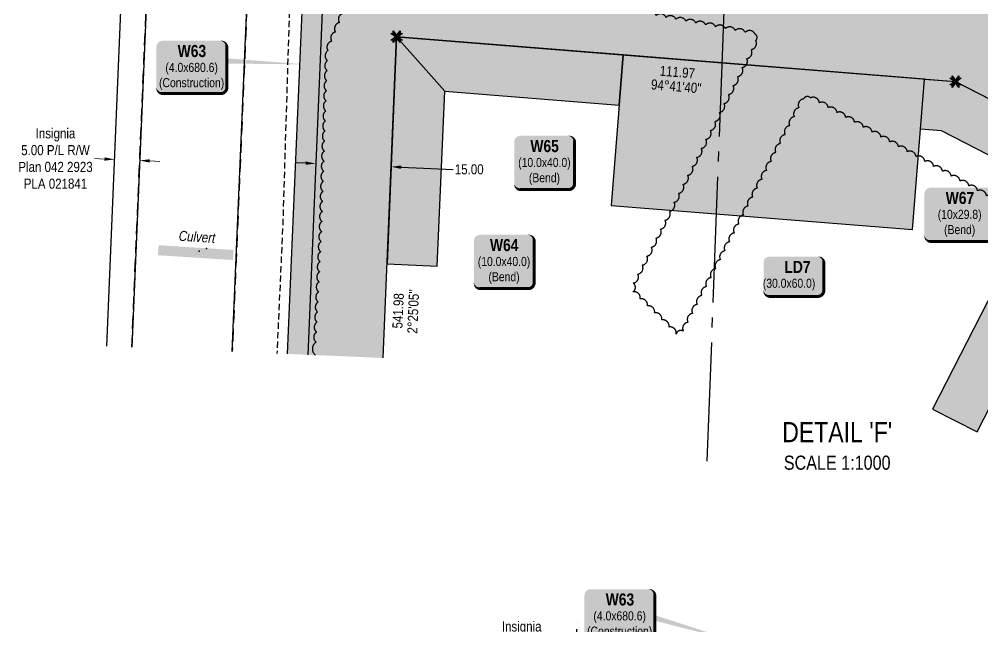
# Model space of a CAD drawing. Extents: x 333858 to 342713, y 6154085 to 6163590.
# Drawn here: x 335707 to 336665, y 6159554 to 6160158 of the extents above; entities that cross this region are included whole.
import ezdxf
from ezdxf.enums import TextEntityAlignment as Align

# ---------------------------------------------------------------- set-up
doc = ezdxf.new("R2010")
doc.units = 0
doc.header["$LTSCALE"] = 5
doc.header["$PDSIZE"] = 0.5
for name, pattern in [('0', [1, 1, 0]), ('foc-ACCESSROAD', [3.75, 2.5, -1.25]), ('foc-QUARTERLINE', [33, 25, -3, 2, -3]), ('UG_PIPE', [1.875, 1.25, -0.625])]:
    doc.linetypes.add(name, pattern=pattern)
doc.layers.get('Defpoints').update_dxf_attribs({"color": 9})
for name, color, linetype, lineweight in [('AS-GENERAL', 48, 'Continuous', 18), ('F-AR-T', 190, 'Continuous', 9), ('F-RW-T', 190, 'Continuous', 9), ('T-TEXT', 48, 'Continuous', 18)]:
    doc.layers.add(name, color=color, linetype=linetype, lineweight=lineweight)
for name, color, linetype in [('AS-PIPE-UG', 44, 'UG_PIPE'), ('DETAIL-T', 7, 'Continuous'), ('F-AR', 190, 'foc-ACCESSROAD'), ('F-RW', 190, 'Continuous'), ('Field_Culvert', 7, 'Continuous'), ('L-BD1', 253, 'Continuous'), ('L-MON', 1, 'Continuous'), ('L-QSEC', 8, 'foc-QUARTERLINE'), ('P-PROPOSED', 10, 'Continuous'), ('P-PROPOSED-H', 21, 'Continuous'), ('P-TEMP-BLOCKS', 250, 'Continuous'), ('P-TEMP-BLUE', 146, 'Continuous'), ('P-TXT', 4, 'Continuous'), ('P-WORKAREA', 113, 'Continuous'), ('P-WORKAREA-H', 111, 'Continuous'), ('T-BUSH', 110, '0')]:
    doc.layers.add(name, color=color, linetype=linetype)
doc.layers.add('P-TEMP-BLUE-H', color=7, linetype='Continuous', true_color=0x99e6ff)
doc.styles.add('80', font='ARIALN.TTF', dxfattribs={"height": 10})
doc.styles.add('80CG', font='ARIALN.TTF', dxfattribs={"height": 10})
doc.styles.add('80L', font='ARIALN.TTF', dxfattribs={"height": 10})
doc.styles.add('BOLD', font='ARIALNB.TTF')
doc.styles.get("Standard").update_dxf_attribs({"font": 'ARIALN.TTF'})
doc.dimstyles.new('Compass 5 000', dxfattribs={"dimscale": 5, "dimtxt": 9, "dimasz": 2, "dimexe": 0.2, "dimexo": 0.0625, "dimgap": 0.5, "dimtad": 0, "dimtih": 1, "dimtoh": 1, "dimzin": 0, "dimdsep": 46, "dimtxsty": '80CG', "dimcen": 0.1, "dimse1": 1, "dimse2": 1, "dimclrd": 256, "dimclrt": 256, "dimaunit": 1, "dimadec": 4, "dimazin": 0, "dimtfac": 0.06, "dimtofl": 0, "dimtmove": 0, "dimatfit": 1, "dimfxl": 0.2, "dimtolj": 1, "dimtzin": 0, "dimlwd": -1, "dimarcsym": 0})

# ---------------------------------------------------------------- blocks, each defined once
blk = doc.blocks.new('*U492')
at = {"true_color": 0x99e6ff}
h = blk.add_hatch(color=141, dxfattribs=at)
edge = h.paths.add_edge_path()
edge.add_line((-29, -34.95), (29, -34.95))
edge.add_arc((29, -28.95), 6, 270, 360)
edge.add_line((35, -28.95), (35, 12.5))
edge.add_arc((29, 12.5), 6, 0, 90)
edge.add_line((29, 18.5), (-29, 18.5))
edge.add_arc((-29, 12.5), 6, 90, 180)
edge.add_line((-35, 12.5), (-35, -28.95))
edge.add_arc((-29, -28.95), 6, 180, 270)
at = {"color": 250, "flags": 128}
blk.add_lwpolyline([(-29, -34.95, 3, 3, 0), (29, -34.95, 3, 3, 0.414214), (35, -28.95, 3, 3, 0), (35, 12.5, 3, 0, 0.414214), (29, 18.5, 0, 0, 0), (-29, 18.5, 0, 0, 0.414214), (-35, 12.5, 0, 0, 0), (-35, -28.95, 0, 3, 0.414214)], format="xyseb", close=True, dxfattribs=at)
at = {"flags": 128}
blk.add_lwpolyline([(-24.24, -18.7, 0, 7.5, 0), (0, 0, 0, 0, 0)], format="xyseb", dxfattribs=at)
at = {"color": 250}
for tag, p, height, style in [('TEMP_AREA_W1_001', (-9.21, 2.24), 12, 'BOLD'), ('ENTER_TEXT_001', (-30.66, -12.47), 9, '80')]:
    blk.add_attdef(tag, p, '', height=height, dxfattribs=dict(at, style=style))
blk = doc.blocks.new('*D540')
at = {"layer": 'Defpoints', "color": 0, "transparency": 16777216}
for p in [(336360.66, 6159532.67), (336251.17, 6159309.77), (336351.07, 6159305.55)]:
    blk.add_point(p, dxfattribs=at)
at = {"layer": 'F-AR-T', "transparency": 16777216}
for p, q in [((336250.78, 6159537.31), (336240.79, 6159537.74)), ((336370.65, 6159532.25), (336380.64, 6159531.83))]:
    blk.add_line(p, q, dxfattribs=at)
for points in [[(336250.85, 6159538.98), (336250.71, 6159535.65), (336260.77, 6159536.89)], [(336370.72, 6159533.92), (336370.58, 6159530.59), (336360.66, 6159532.67)]]:
    blk.add_solid(points, dxfattribs=at)
at = {"layer": 'F-AR-T', "transparency": 16777216, "insert": (336206.52, 6159537.74), "char_height": 10, "attachment_point": 5, "style": '80CG'}
blk.add_mtext('\\A1;Insignia\\P20.00 A/R\\PLOC 021092', dxfattribs=at)
blk = doc.blocks.new('*U545')
h = blk.add_hatch(color=111)
edge = h.paths.add_edge_path()
edge.add_line((-29, -33.96), (29, -33.96))
edge.add_arc((29, -27.96), 6, 270, 360)
edge.add_line((35, -27.96), (35, 12.5))
edge.add_arc((29, 12.5), 6, 0, 90)
edge.add_line((29, 18.5), (-29, 18.5))
edge.add_arc((-29, 12.5), 6, 90, 180)
edge.add_line((-35, 12.5), (-35, -27.96))
edge.add_arc((-29, -27.96), 6, 180, 270)
at = {"color": 250, "flags": 128}
blk.add_lwpolyline([(-29, -33.96, 3, 3, 0), (29, -33.96, 3, 3, 0.414214), (35, -27.96, 3, 3, 0), (35, 12.5, 3, 0, 0.414214), (29, 18.5, 0, 0, 0), (-29, 18.5, 0, 0, 0.414214), (-35, 12.5, 0, 0, 0), (-35, -27.96, 0, 3, 0.414214)], format="xyseb", close=True, dxfattribs=at)
at = {"flags": 128}
blk.add_lwpolyline([(118.13, -34.08, 0, 7.5, 0), (0, 0, 0, 0, 0)], format="xyseb", dxfattribs=at)
at = {"color": 250}
for tag, p, height, style in [('TEMP_AREA_W1_001', (-9.21, 2.24), 12, 'BOLD'), ('ENTER_TEXT_001', (-30.66, -12.47), 9, '80')]:
    blk.add_attdef(tag, p, '', height=height, dxfattribs=dict(at, style=style))
blk = doc.blocks.new('*D548')
at = {"layer": 'Defpoints', "color": 0, "transparency": 16777216}
for p in [(335937.22, 6160261.11), (335821.62, 6159893.63), (335921.52, 6159889.42)]:
    blk.add_point(p, dxfattribs=at)
at = {"layer": 'F-AR-T', "transparency": 16777216}
for p, q in [((335827.33, 6160265.75), (335790.29, 6160267.31)), ((335947.21, 6160260.68), (335957.2, 6160260.26))]:
    blk.add_line(p, q, dxfattribs=at)
for points in [[(335827.4, 6160267.41), (335827.26, 6160264.08), (335837.32, 6160265.32)], [(335947.28, 6160262.35), (335947.14, 6160259.02), (335937.22, 6160261.11)]]:
    blk.add_solid(points, dxfattribs=at)
at = {"layer": 'F-AR-T', "transparency": 16777216, "insert": (335756.02, 6160267.31), "char_height": 10, "attachment_point": 5, "style": '80CG'}
blk.add_mtext('\\A1;Insignia\\P20.00 A/R\\PLOC 021092', dxfattribs=at)
blk = doc.blocks.new('*D547')
at = {"layer": 'Defpoints', "color": 0, "transparency": 16777216}
for p in [(335826.86, 6160017.47), (335781.91, 6159545.59), (335806.88, 6159544.53)]:
    blk.add_point(p, dxfattribs=at)
at = {"layer": 'F-RW-T', "transparency": 16777216}
for p, q in [((335791.89, 6160018.95), (335781.9, 6160019.37)), ((335836.85, 6160017.05), (335846.84, 6160016.63))]:
    blk.add_line(p, q, dxfattribs=at)
for points in [[(335791.96, 6160020.61), (335791.82, 6160017.28), (335801.88, 6160018.53)], [(335836.92, 6160018.72), (335836.78, 6160015.39), (335826.86, 6160017.47)]]:
    blk.add_solid(points, dxfattribs=at)
at = {"layer": 'F-RW-T', "transparency": 16777216, "insert": (335743.17, 6160019.37), "char_height": 10, "attachment_point": 5, "style": '80CG'}
blk.add_mtext('\\A1;Insignia\\P5.00 P/L R/W\\PPlan 042 2923\\PPLA 021841', dxfattribs=at)
blk = doc.blocks.new('TEMP')
h = blk.add_hatch(color=255)
h.dxf.hatch_style = 1
h.paths.add_polyline_path([(0, 0.25), (-0.67, 1.15), (-0.67, 0.67), (-1.15, 0.67), (-0.25, 0), (-1.15, -0.67), (-0.67, -0.67), (-0.67, -1.15), (0, -0.25), (0.67, -1.15), (0.67, -0.67), (1.15, -0.67), (0.25, 0), (1.15, 0.67), (0.67, 0.67), (0.67, 1.15)])
h.paths.add_polyline_path([(0.57, 0.85), (0.57, 0.57), (0.85, 0.57), (0.08, 0), (0.85, -0.57), (0.57, -0.57), (0.57, -0.85), (0, -0.08), (-0.57, -0.85), (-0.57, -0.57), (-0.85, -0.57), (-0.08, 0), (-0.85, 0.57), (-0.57, 0.57), (-0.57, 0.85), (0, 0.08)], flags=16)
h = blk.add_hatch(color=1)
h.dxf.hatch_style = 1
h.paths.add_polyline_path([(0, 0.08), (-0.57, 0.85), (-0.57, 0.57), (-0.85, 0.57), (-0.08, 0), (-0.85, -0.57), (-0.57, -0.57), (-0.57, -0.85), (0, -0.08), (0.57, -0.85), (0.57, -0.57), (0.85, -0.57), (0.08, 0), (0.85, 0.57), (0.57, 0.57), (0.57, 0.85)])
at = {"color": 1}
for p, q in [((-0.08, 0), (0.08, 0)), ((0, 0.08), (0, -0.08))]:
    blk.add_line(p, q, dxfattribs=at)
at = {"color": 255, "flags": 128}
blk.add_lwpolyline([(-0.25, 0), (-1.15, 0.67), (-0.67, 0.67), (-0.67, 1.15), (0, 0.25), (0.67, 1.15), (0.67, 0.67), (1.15, 0.67), (0.25, 0), (1.15, -0.67), (0.67, -0.67), (0.67, -1.15), (0, -0.25), (-0.67, -1.15), (-0.67, -0.67), (-1.15, -0.67)], close=True, dxfattribs=at)
at = {"color": 1, "flags": 128}
blk.add_lwpolyline([(-0.08, 0), (-0.85, 0.57), (-0.57, 0.57), (-0.57, 0.85), (0, 0.08), (0.57, 0.85), (0.57, 0.57), (0.85, 0.57), (0.08, 0), (0.85, -0.57), (0.57, -0.57), (0.57, -0.85), (0, -0.08), (-0.57, -0.85), (-0.57, -0.57), (-0.85, -0.57)], close=True, dxfattribs=at)
blk = doc.blocks.new('*U500')
at = {"true_color": 0x99e6ff}
h = blk.add_hatch(color=141, dxfattribs=at)
edge = h.paths.add_edge_path()
edge.add_line((-24, -21.07), (24, -21.07))
edge.add_arc((24, -15.07), 6, 270, 360)
edge.add_line((30, -15.07), (30, 12.5))
edge.add_arc((24, 12.5), 6, 0, 90)
edge.add_line((24, 18.5), (-24, 18.5))
edge.add_arc((-24, 12.5), 6, 90, 180)
edge.add_line((-30, 12.5), (-30, -15.07))
edge.add_arc((-24, -15.07), 6, 180, 270)
at = {"color": 250, "flags": 128}
blk.add_lwpolyline([(-24, -21.07, 3, 3, 0), (24, -21.07, 3, 3, 0.414214), (30, -15.07, 3, 3, 0), (30, 12.5, 3, 0, 0.414214), (24, 18.5, 0, 0, 0), (-24, 18.5, 0, 0, 0.414214), (-30, 12.5, 0, 0, 0), (-30, -15.07, 0, 3, 0.414214)], format="xyseb", close=True, dxfattribs=at)
at = {"flags": 128}
blk.add_lwpolyline([(-24.24, -18.7, 0, 7.5, 0), (0, 0, 0, 0, 0)], format="xyseb", dxfattribs=at)
at = {"color": 250}
for tag, p, height, style in [('TEMP_AREA_W1_001', (-9.21, 2.24), 12, 'BOLD'), ('ENTER_TEXT_001', (-30.66, -12.47), 9, '80')]:
    blk.add_attdef(tag, p, '', height=height, dxfattribs=dict(at, style=style))
blk = doc.blocks.new('*U493')
at = {"true_color": 0x99e6ff}
h = blk.add_hatch(color=141, dxfattribs=at)
edge = h.paths.add_edge_path()
edge.add_line((-24, -34.95), (24, -34.95))
edge.add_arc((24, -28.95), 6, 270, 360)
edge.add_line((30, -28.95), (30, 12.5))
edge.add_arc((24, 12.5), 6, 0, 90)
edge.add_line((24, 18.5), (-24, 18.5))
edge.add_arc((-24, 12.5), 6, 90, 180)
edge.add_line((-30, 12.5), (-30, -28.95))
edge.add_arc((-24, -28.95), 6, 180, 270)
at = {"color": 250, "flags": 128}
blk.add_lwpolyline([(-24, -34.95, 3, 3, 0), (24, -34.95, 3, 3, 0.414214), (30, -28.95, 3, 3, 0), (30, 12.5, 3, 0, 0.414214), (24, 18.5, 0, 0, 0), (-24, 18.5, 0, 0, 0.414214), (-30, 12.5, 0, 0, 0), (-30, -28.95, 0, 3, 0.414214)], format="xyseb", close=True, dxfattribs=at)
at = {"flags": 128}
blk.add_lwpolyline([(-24.24, -18.7, 0, 7.5, 0), (0, 0, 0, 0, 0)], format="xyseb", dxfattribs=at)
at = {"color": 250}
for tag, p, height, style in [('TEMP_AREA_W1_001', (-9.21, 2.24), 12, 'BOLD'), ('ENTER_TEXT_001', (-30.66, -12.47), 9, '80')]:
    blk.add_attdef(tag, p, '', height=height, dxfattribs=dict(at, style=style))
blk = doc.blocks.new('*U551')
h = blk.add_hatch(color=111)
edge = h.paths.add_edge_path()
edge.add_line((-29, -33.96), (29, -33.96))
edge.add_arc((29, -27.96), 6, 270, 360)
edge.add_line((35, -27.96), (35, 12.5))
edge.add_arc((29, 12.5), 6, 0, 90)
edge.add_line((29, 18.5), (-29, 18.5))
edge.add_arc((-29, 12.5), 6, 90, 180)
edge.add_line((-35, 12.5), (-35, -27.96))
edge.add_arc((-29, -27.96), 6, 180, 270)
at = {"color": 250, "flags": 128}
blk.add_lwpolyline([(-29, -33.96, 3, 3, 0), (29, -33.96, 3, 3, 0.414214), (35, -27.96, 3, 3, 0), (35, 12.5, 3, 0, 0.414214), (29, 18.5, 0, 0, 0), (-29, 18.5, 0, 0, 0.414214), (-35, 12.5, 0, 0, 0), (-35, -27.96, 0, 3, 0.414214)], format="xyseb", close=True, dxfattribs=at)
at = {"flags": 128}
blk.add_lwpolyline([(112.99, -4.96, 0, 7.5, 0), (0, 0, 0, 0, 0)], format="xyseb", dxfattribs=at)
at = {"color": 250}
for tag, p, height, style in [('TEMP_AREA_W1_001', (-9.21, 2.24), 12, 'BOLD'), ('ENTER_TEXT_001', (-30.66, -12.47), 9, '80')]:
    blk.add_attdef(tag, p, '', height=height, dxfattribs=dict(at, style=style))
blk = doc.blocks.new('*D667')
at = {"layer": 'Defpoints', "color": 0, "transparency": 16777216}
for p in [(336076.77, 6160011.23), (336000.16, 6159974.49), (336075.08, 6159971.33)]:
    blk.add_point(p, dxfattribs=at)
at = {"layer": 'P-TXT', "transparency": 16777216}
for p, q in [((335991.86, 6160014.81), (335981.86, 6160015.24)), ((336086.76, 6160010.81), (336138.44, 6160008.62))]:
    blk.add_line(p, q, dxfattribs=at)
for points in [[(335991.93, 6160016.48), (335991.79, 6160013.15), (336001.85, 6160014.39)], [(336086.83, 6160012.47), (336086.69, 6160009.14), (336076.77, 6160011.23)]]:
    blk.add_solid(points, dxfattribs=at)
at = {"layer": 'P-TXT', "transparency": 16777216, "insert": (336154.38, 6160008.62), "char_height": 10, "attachment_point": 5, "style": '80CG'}
blk.add_mtext('\\A1;15.00', dxfattribs=at)

msp = doc.modelspace()

# ---------------------------------------------------------------- hatches: boundary and pattern name
at = {"layer": 'P-PROPOSED-H'}
h = msp.add_hatch(color=256, dxfattribs=at)
h.dxf.hatch_style = 1
h.paths.add_polyline_path([(336065.309, 6161640.086), (336008.633, 6161590.871), (336161.151, 6161415.215), (336343.346, 6161060.803), (336384.553, 6160609.77), (336421.502, 6160554.856), (336881.819, 6160318.979), (336774.671, 6160109.88), (336658.527, 6160169.395), (336010.591, 6160221.424), (335993.824, 6159824.46), (336068.743, 6159821.296), (336082.223, 6160140.445), (336637.629, 6160095.846), (336807.209, 6160008.95), (336982.749, 6160351.517), (336472.915, 6160612.768), (336457.481, 6160635.706), (336416.695, 6161082.131), (336223.538, 6161457.867)])
at = {"layer": 'P-TEMP-BLUE-H'}
h = msp.add_hatch(color=256, dxfattribs=at)
h.dxf.hatch_style = 1
h.paths.add_polyline_path([(336072.689, 6159914.725), (336122.635, 6159912.615), (336129.977, 6160086.459), (336082.223, 6160140.445)])
h = msp.add_hatch(color=256, dxfattribs=at)
h.dxf.hatch_style = 1
h.paths.add_polyline_path([(336303.419, 6160072.532), (336307.42, 6160122.362), (336082.223, 6160140.445), (336129.977, 6160086.459)])
h = msp.add_hatch(color=256, dxfattribs=at)
h.dxf.hatch_style = 1
h.paths.add_polyline_path([(336594.783, 6159948.834), (336606.786, 6160098.323), (336307.42, 6160122.362), (336295.416, 6159972.873)])
h = msp.add_hatch(color=256, dxfattribs=at)
h.dxf.hatch_style = 1
h.paths.add_polyline_path([(336637.629, 6160095.846), (336751.598, 6160037.446), (336728.8, 6159992.957), (336623.698, 6160046.814), (336602.785, 6160048.493), (336606.786, 6160098.323)])
h = msp.add_hatch(color=256, dxfattribs=at)
h.dxf.hatch_style = 1
h.paths.add_polyline_path([(336659.303, 6159747.713), (336796.087, 6160014.649), (336751.598, 6160037.446), (336614.814, 6159770.511)])
at = {"layer": 'P-WORKAREA-H'}
h = msp.add_hatch(color=256, dxfattribs=at)
h.dxf.hatch_style = 1
h.paths.add_polyline_path([(335973.846, 6159825.304), (335993.824, 6159824.46), (336010.591, 6160221.424), (336528.343, 6160179.849), (336538.216, 6160199.116), (335991.489, 6160243.018)])

# ---------------------------------------------------------------- linework, layer by layer
at = {"layer": 'AS-GENERAL', "const_width": 9.998, "flags": 128}
msp.add_lwpolyline([(335845.285, 6159928.309), (335919.865, 6159923.539)], dxfattribs=at)
at = {"layer": 'AS-PIPE-UG', "flags": 128}
msp.add_lwpolyline([(336114.762, 6160243.14), (336073.057, 6160245.76), (336045.647, 6160247.82), (336013.587, 6160250.56), (335988.827, 6160250.485), (335976.912, 6160236.86), (335976.592, 6160201.975), (335975.161, 6160152.995), (335968.924, 6159950.75), (335963.208, 6159825.753)], dxfattribs=at)
at = {"layer": 'F-AR', "flags": 128}
for points in [[(335819.015, 6159831.844), (335843.45, 6160410.374), (336252.326, 6160377.541), (336484.441, 6160258.601), (335938.959, 6160302.402), (335918.906, 6159827.624)], [(336166.346, 6159385.933), (336254.3, 6159383.771), (336261.669, 6159558.233)]]:
    msp.add_lwpolyline(points, dxfattribs=at)
at = {"layer": 'F-RW'}
msp.add_lwpolyline([(335794.042, 6159832.898), (335818.537, 6160412.845), (335819.364, 6160692.546), (335894.386, 6160704.833), (335893.504, 6160406.354), (335843.45, 6160410.374), (335819.015, 6159831.844)], dxfattribs=at)
at = {"layer": 'F-RW', "flags": 128}
for points in [[(335918.906, 6159827.624), (335938.959, 6160302.402), (336484.441, 6160258.601), (336591.588, 6160467.7)], [(336658.322, 6160433.504), (336528.343, 6160179.849), (336010.591, 6160221.424), (335993.824, 6159824.46)]]:
    msp.add_lwpolyline(points, dxfattribs=at)
at = {"layer": 'Field_Culvert'}
for p in [(335886.029, 6159927.427), (335893.309, 6159929.945)]:
    msp.add_point(p, dxfattribs=at)
at = {"layer": 'L-QSEC'}
msp.add_line((336462.995, 6161650.206), (336390.614, 6159718.652), dxfattribs=at)
at = {"layer": 'P-PROPOSED', "flags": 128}
for points in [[(336068.743, 6159821.296), (336082.223, 6160140.445), (336637.629, 6160095.846), (336807.209, 6160008.95), (336982.749, 6160351.517), (336472.915, 6160612.768), (336457.481, 6160635.706), (336416.695, 6161082.131), (336223.538, 6161457.867), (336065.309, 6161640.086)], [(336008.633, 6161590.871), (336161.151, 6161415.215), (336343.346, 6161060.803), (336384.553, 6160609.77), (336421.502, 6160554.856), (336881.819, 6160318.979), (336774.671, 6160109.88), (336658.527, 6160169.395), (336010.591, 6160221.424), (335993.824, 6159824.46)]]:
    msp.add_lwpolyline(points, dxfattribs=at)
at = {"layer": 'P-TEMP-BLUE', "flags": 128}
for points in [[(336072.689, 6159914.725), (336122.635, 6159912.615), (336129.977, 6160086.459), (336082.223, 6160140.445)], [(336303.419, 6160072.532), (336307.42, 6160122.362), (336082.223, 6160140.445), (336129.977, 6160086.459)], [(336594.783, 6159948.834), (336606.786, 6160098.323), (336307.42, 6160122.362), (336295.416, 6159972.873)], [(336637.629, 6160095.846), (336751.598, 6160037.446), (336728.8, 6159992.957), (336623.698, 6160046.814), (336602.785, 6160048.493), (336606.786, 6160098.323)], [(336659.303, 6159747.713), (336796.087, 6160014.649), (336751.598, 6160037.446), (336614.814, 6159770.511)]]:
    msp.add_lwpolyline(points, close=True, dxfattribs=at)
at = {"layer": 'P-WORKAREA', "flags": 128}
msp.add_lwpolyline([(335973.846, 6159825.304), (335991.489, 6160243.018), (336538.216, 6160199.116), (336528.343, 6160179.849), (336010.591, 6160221.424), (335993.824, 6159824.46)], dxfattribs=at)
at = {"layer": 'T-BUSH', "flags": 128}
msp.add_lwpolyline([(337041.298, 6159991.559, 0.5205671), (337032.321, 6159995.96, 0.5205671), (337023.344, 6160000.362, 0.5205671), (337014.367, 6160004.764, 0.5205671), (337005.39, 6160009.165, 0.5205671), (336996.413, 6160013.567, 0.5205671), (336987.436, 6160017.968, 0.5205671), (336978.459, 6160022.37, 0.5205671), (336969.482, 6160026.771, 0.5205671), (336960.505, 6160031.173, 0.5205671), (336951.528, 6160035.574, 0.5205671), (336942.551, 6160039.976, 0.5205671), (336933.574, 6160044.378, 0.5205671), (336924.597, 6160048.779, 0.5205671), (336915.62, 6160053.181, 0.5205671), (336906.643, 6160057.582, 0.5205671), (336897.666, 6160061.984, 0.5205671), (336888.689, 6160066.385, 0.5205671), (336879.711, 6160070.787, 0.5205671), (336870.734, 6160075.188, 0.5205671), (336861.757, 6160079.59, 0.5205671), (336856.885, 6160070.971, 0.5205671), (336852.055, 6160062.217, 0.5205671), (336847.225, 6160053.463, 0.5205671), (336842.395, 6160044.709, 0.5205671), (336837.565, 6160035.955, 0.5205671), (336832.735, 6160027.201, 0.5205671), (336827.906, 6160018.447, 0.5205671), (336823.076, 6160009.693, 0.5205671), (336818.246, 6160000.939, 0.5205671), (336813.416, 6159992.185, 0.5205671), (336808.586, 6159983.431, 0.5205671), (336803.756, 6159974.677, 0.5205671), (336798.926, 6159965.923, 0.5205671), (336794.096, 6159957.169, 0.5205671), (336789.266, 6159948.415, 0.5205671), (336784.436, 6159939.661, 0.5205671), (336779.606, 6159930.907, 0.5205671), (336773.271, 6159924.259, 0.5205671), (336764.501, 6159929.048, 0.5205671), (336755.764, 6159933.907, 0.5205671), (336747.026, 6159938.767, 0.5205671), (336738.288, 6159943.626, 0.5205671), (336729.55, 6159948.485, 0.5205671), (336720.813, 6159953.344, 0.5205671), (336712.075, 6159958.204, 0.5205671), (336703.337, 6159963.063, 0.5205671), (336694.599, 6159967.922, 0.5205671), (336685.862, 6159972.781, 0.5205671), (336677.124, 6159977.641, 0.5205671), (336668.386, 6159982.5, 0.5205671), (336659.648, 6159987.359, 0.5205671), (336650.911, 6159992.218, 0.5205671), (336642.173, 6159997.078, 0.5205671), (336633.435, 6160001.937, 0.5205671), (336624.697, 6160006.796, 0.5205671), (336615.96, 6160011.655, 0.5205671), (336607.222, 6160016.515, 0.5205671), (336598.484, 6160021.374, 0.5205671), (336589.746, 6160026.233, 0.5205671), (336581.009, 6160031.092, 0.5205671), (336572.271, 6160035.952, 0.5205671), (336563.533, 6160040.811, 0.5205671), (336554.795, 6160045.67, 0.5205671), (336546.058, 6160050.529, 0.5205671), (336537.32, 6160055.389, 0.5205671), (336528.582, 6160060.248, 0.5205671), (336519.844, 6160065.107, 0.5205671), (336511.107, 6160069.966, 0.5205671), (336502.369, 6160074.826, 0.5205671), (336493.631, 6160079.685, 0.5205671), (336486.666, 6160078.662, 0.5205671), (336482.07, 6160069.784, 0.5205671), (336477.473, 6160060.905, 0.5205671), (336472.877, 6160052.026, 0.5205671), (336468.28, 6160043.147, 0.5205671), (336463.684, 6160034.268, 0.5205671), (336459.087, 6160025.39, 0.5205671), (336454.491, 6160016.511, 0.5205671), (336449.894, 6160007.632, 0.5205671), (336445.298, 6159998.753, 0.5205671), (336440.701, 6159989.875, 0.5205671), (336436.105, 6159980.996, 0.5205671), (336431.508, 6159972.117, 0.5205671), (336426.912, 6159963.238, 0.5205671), (336422.315, 6159954.359, 0.5205671), (336417.719, 6159945.481, 0.5205671), (336413.122, 6159936.602, 0.5205671), (336408.526, 6159927.723, 0.5205671), (336403.929, 6159918.844, 0.5205671), (336399.333, 6159909.966, 0.5205671), (336394.736, 6159901.087, 0.5205671), (336390.14, 6159892.208, 0.5205671), (336385.543, 6159883.329, 0.5205671), (336380.947, 6159874.45, 0.5205671), (336376.35, 6159865.572, 0.5205671), (336371.754, 6159856.693, 0.5205671), (336367.157, 6159847.814, 0.5205671), (336360.067, 6159845.059, 0.5205671), (336352.917, 6159852.047, 0.5205671), (336345.766, 6159859.035, 0.5205671), (336338.616, 6159866.023, 0.5205671), (336331.466, 6159873.011, 0.5205671), (336324.316, 6159880, 0.5205671), (336317.165, 6159886.988, 0.5205671), (336317.347, 6159895.685, 0.5205671), (336321.858, 6159904.608, 0.5205671), (336326.368, 6159913.53, 0.5205671), (336330.879, 6159922.453, 0.5205671), (336335.389, 6159931.376, 0.5205671), (336339.9, 6159940.299, 0.5205671), (336344.41, 6159949.222, 0.5205671), (336348.921, 6159958.144, 0.5205671), (336353.431, 6159967.067, 0.5205671), (336357.942, 6159975.99, 0.5205671), (336362.452, 6159984.913, 0.5205671), (336366.962, 6159993.836, 0.5205671), (336371.473, 6160002.758, 0.5205671), (336375.983, 6160011.681, 0.5205671), (336380.494, 6160020.604, 0.5205671), (336385.004, 6160029.527, 0.5205671), (336389.515, 6160038.45, 0.5205671), (336394.025, 6160047.372, 0.5205671), (336398.536, 6160056.295, 0.5205671), (336403.046, 6160065.218, 0.5205671), (336407.557, 6160074.141, 0.5205671), (336412.067, 6160083.064, 0.5205671), (336416.578, 6160091.986, 0.5205671), (336421.088, 6160100.909, 0.5205671), (336425.599, 6160109.832, 0.5205671), (336430.109, 6160118.755, 0.5205671), (336434.619, 6160127.678, 0.5205671), (336439.13, 6160136.6, 0.5205671), (336438.493, 6160142.984, 0.5205671), (336428.668, 6160144.835, 0.5205671), (336418.843, 6160146.685, 0.5205671), (336409.018, 6160148.536, 0.5205671), (336399.192, 6160150.387, 0.5205671), (336389.367, 6160152.237, 0.5205671), (336379.542, 6160154.088, 0.5205671), (336369.717, 6160155.939, 0.5205671), (336359.891, 6160157.789, 0.5205671), (336350.066, 6160159.64, 0.5205671), (336340.241, 6160161.491, 0.5205671), (336330.416, 6160163.341, 0.5205671), (336320.59, 6160165.192, 0.5205671), (336310.765, 6160167.043, 0.5205671), (336300.94, 6160168.893, 0.5205671), (336291.114, 6160170.744, 0.5205671), (336281.289, 6160172.595, 0.5205671), (336271.464, 6160174.445, 0.5205671), (336261.639, 6160176.296, 0.5205671), (336251.813, 6160178.147, 0.5205671), (336241.988, 6160179.997, 0.5205671), (336232.163, 6160181.848, 0.5205671), (336222.338, 6160183.699, 0.5205671), (336212.512, 6160185.549, 0.5205671), (336202.687, 6160187.4, 0.5205671), (336192.862, 6160189.251, 0.5205671), (336183.037, 6160191.101, 0.5205671), (336173.211, 6160192.952, 0.5205671), (336163.386, 6160194.803, 0.5205671), (336153.561, 6160196.653, 0.5205671), (336143.736, 6160198.504, 0.5205671), (336133.91, 6160200.355, 0.5205671), (336124.085, 6160202.205, 0.5205671), (336114.26, 6160204.056, 0.5205671), (336104.435, 6160205.907, 0.5205671), (336094.963, 6160205.41, 0.5205671), (336086.117, 6160200.751, 0.5205671), (336077.271, 6160196.091, 0.5205671), (336068.425, 6160191.432, 0.5205671), (336059.579, 6160186.772, 0.5205671), (336050.733, 6160182.113, 0.5205671), (336041.887, 6160177.453, 0.5205671), (336033.041, 6160172.794, 0.5205671), (336029.088, 6160163.677, 0.5205671), (336025.273, 6160154.436, 0.5205671), (336021.458, 6160145.195, 0.5205671), (336017.642, 6160135.953, 0.5205671), (336013.913, 6160126.693, 0.5205671), (336013.568, 6160116.701, 0.5205671), (336013.222, 6160106.709, 0.5205671), (336012.877, 6160096.717, 0.5205671), (336012.531, 6160086.725, 0.5205671), (336012.186, 6160076.733, 0.5205671), (336011.84, 6160066.741, 0.5205671), (336011.495, 6160056.749, 0.5205671), (336011.15, 6160046.757, 0.5205671), (336010.804, 6160036.765, 0.5205671), (336010.459, 6160026.773, 0.5205671), (336010.113, 6160016.781, 0.5205671), (336009.768, 6160006.788, 0.5205671), (336009.422, 6159996.796, 0.5205671), (336009.077, 6159986.804, 0.5205671), (336008.732, 6159976.812, 0.5205671), (336008.386, 6159966.82, 0.5205671), (336008.041, 6159956.828, 0.5205671), (336007.695, 6159946.836, 0.5205671), (336007.206, 6159936.85, 0.5205671), (336006.704, 6159926.865, 0.5205671), (336006.202, 6159916.879, 0.5205671), (336005.7, 6159906.894, 0.5205671), (336005.198, 6159896.908, 0.5205671), (336004.696, 6159886.923, 0.5205671), (336004.194, 6159876.938, 0.5205671), (336003.692, 6159866.952, 0.5205671), (336003.19, 6159856.967, 0.5205671), (336002.688, 6159846.981, 0.5205671), (336002.186, 6159836.996, 0.5205671), (336001.538, 6159824.11, 0.5205671)], format="xyb", dxfattribs=at)

# ---------------------------------------------------------------- block references
at = {"layer": 'L-MON', "xscale": 4.99901530000004, "yscale": 4.99901530000004, "zscale": 25.00000000000024}
for p in [(336082.223, 6160140.445), (336637.629, 6160095.846)]:
    msp.add_blockref('TEMP', p, dxfattribs=at)
at = {"layer": 'P-TEMP-BLOCKS'}
ref = msp.add_blockref('*U551', (335878.466, 6160117.923), dxfattribs=dict(at, xscale=0.99980306, yscale=0.99980306, zscale=0.99980306))
ref.add_attrib('TEMP_AREA_W1_001', 'W63', (335864.607, 6160120.269), dxfattribs={"layer": '0', "color": 250, "height": 11.9976, "style": 'BOLD'})
ref.add_attrib('ENTER_TEXT_001', '(4.0x680.6)', (335852.395, 6160105.456), dxfattribs={"layer": '0', "color": 250, "height": 8.99823, "style": '80'})
ref.add_attrib('ENTER_TEXT_002', '(Construction)', (335846.104, 6160090.299), dxfattribs={"layer": '0', "color": 250, "height": 8.99823, "style": '80'})
ref = msp.add_blockref('*U493', (336229.113, 6160023.478), dxfattribs=dict(at, xscale=0.99980306, yscale=0.99980306, zscale=0.99980306))
ref.add_attrib('TEMP_AREA_W1_001', 'W65', (336215.172, 6160025.824), dxfattribs={"layer": '0', "color": 250, "height": 11.9976, "style": 'BOLD'})
ref.add_attrib('ENTER_TEXT_001', '(10.0x40.0)', (336203.042, 6160011.01), dxfattribs={"layer": '0', "color": 250, "height": 8.99823, "style": '80'})
ref.add_attrib('ENTER_TEXT_002', '(Bend)', (336213.648, 6159995.86), dxfattribs={"layer": '0', "color": 250, "height": 8.9982, "style": '80'})
ref = msp.add_blockref('*U492', (336641.81, 6159971.912), dxfattribs=dict(at, xscale=0.99980306, yscale=0.99980306, zscale=0.99980306))
ref.add_attrib('TEMP_AREA_W1_001', 'W67', (336627.967, 6159974.258), dxfattribs={"layer": '0', "color": 250, "height": 11.9976, "style": 'BOLD'})
ref.add_attrib('ENTER_TEXT_001', '(10x29.8)', (336620.039, 6159959.445), dxfattribs={"layer": '0', "color": 250, "height": 8.9982, "style": '80'})
ref.add_attrib('ENTER_TEXT_002', '(Bend)', (336626.346, 6159944.294), dxfattribs={"layer": '0', "color": 250, "height": 8.9982, "style": '80'})
ref = msp.add_blockref('*U493', (336188.979, 6159925.112), dxfattribs=dict(at, xscale=0.99980306, yscale=0.99980306, zscale=0.99980306))
ref.add_attrib('TEMP_AREA_W1_001', 'W64', (336174.989, 6159927.458), dxfattribs={"layer": '0', "color": 250, "height": 11.9976, "style": 'BOLD'})
ref.add_attrib('ENTER_TEXT_001', '(10.0x40.0)', (336162.908, 6159912.644), dxfattribs={"layer": '0', "color": 250, "height": 8.99823, "style": '80'})
ref.add_attrib('ENTER_TEXT_002', '(Bend)', (336173.515, 6159897.494), dxfattribs={"layer": '0', "color": 250, "height": 8.9982, "style": '80'})
at = {"layer": 'P-TEMP-BLOCKS', "xscale": 0.99980306, "yscale": 0.99980306, "zscale": 0.99980306}
msp.add_blockref('*U500', (336476.839, 6159903.502), dxfattribs=at).add_auto_attribs({'TEMP_AREA_W1_001': 'LD7', 'ENTER_TEXT_001': '(30.0x60.0)'})
at = {"layer": 'P-TEMP-BLOCKS'}
ref = msp.add_blockref('*U545', (336303.888, 6159572.994), dxfattribs=dict(at, xscale=0.99980306, yscale=0.99980306, zscale=0.99980306))
ref.add_attrib('TEMP_AREA_W1_001', 'W63', (336290.029, 6159575.34), dxfattribs={"layer": '0', "color": 250, "height": 11.9976, "style": 'BOLD'})
ref.add_attrib('ENTER_TEXT_001', '(4.0x680.6)', (336277.817, 6159560.526), dxfattribs={"layer": '0', "color": 250, "height": 8.99823, "style": '80'})
ref.add_attrib('ENTER_TEXT_002', '(Construction)', (336271.526, 6159545.369), dxfattribs={"layer": '0', "color": 250, "height": 8.99823, "style": '80'})

# ---------------------------------------------------------------- texts
at = {"layer": 'DETAIL-T', "color": 3, "insert": (336520.084, 6159733.783), "char_height": 19.99606, "width": 223.81394, "attachment_point": 5, "style": '80CG'}
msp.add_mtext("DETAIL 'F'\\P{\\H0.7x;SCALE 1:1000}", dxfattribs=at)
at = {"layer": 'L-BD1'}
for s, p in [('111.97', (336361.246, 6160105.343)), ('94°41\'40"', (336360.08, 6160091.143))]:
    msp.add_text(s, height=9.998, rotation=355.306058, dxfattribs=at).set_placement(p, align=Align.MIDDLE_CENTER)
at = {"layer": 'L-BD1', "style": '80L'}
for s, p in [("2°25'05''", (336098.651, 6159867.483)), ('541.98', (336083.668, 6159868.116))]:
    msp.add_text(s, height=9.998, rotation=87.5814, dxfattribs=at).set_placement(p, align=Align.MIDDLE)
at = {"layer": 'T-TEXT', "insert": (335866.094, 6159947.772), "char_height": 9.99803, "attachment_point": 1, "rotation": 356.34003, "style": '80L'}
msp.add_mtext_dynamic_manual_height_columns('{\\fArial Narrow|b0|i1|c0|p34;Culvert}', width=6.95571, gutter_width=50, heights=[0], dxfattribs=at)

# ---------------------------------------------------------------- dimensions: what is measured, and where the dimension line sits
at = {"layer": 'F-AR-T'}
for base, p1, p2, picture, middle in [((335937.215, 6160261.106), (335821.625, 6159893.634), (335921.516, 6159889.415), '*D548', (335756.023, 6160267.311)), ((336360.659, 6159532.673), (336251.174, 6159309.766), (336351.066, 6159305.547), '*D540', (336206.515, 6159537.737))]:
    dim = msp.add_linear_dim(base=base, p1=p1, p2=p2, angle=357.581403, text='Insignia\\P20.00 A/R\\PLOC 021092', dimstyle='Compass 5 000', dxfattribs=at)
    dim.commit()
    dim.dimension.update_dxf_attribs({"geometry": picture, "text_midpoint": middle, "dimtype": 161})
at = {"layer": 'F-RW-T'}
dim = msp.add_linear_dim(base=(335826.855, 6160017.472), p1=(335781.907, 6159545.589), p2=(335806.88, 6159544.535), angle=357.581403, text='Insignia\\P5.00 P/L R/W\\PPlan 042 2923\\PPLA 021841', dimstyle='Compass 5 000', dxfattribs=at)
dim.commit()
dim.dimension.update_dxf_attribs({"geometry": '*D547', "text_midpoint": (335743.166, 6160019.371), "dimtype": 161})
at = {"layer": 'P-TXT'}
dim = msp.add_linear_dim(base=(336076.765, 6160011.228), p1=(336000.161, 6159974.493), p2=(336075.08, 6159971.329), angle=357.581403, text='15.00', dimstyle='Compass 5 000', dxfattribs=at)
dim.commit()
dim.dimension.update_dxf_attribs({"geometry": '*D667', "text_midpoint": (336154.376, 6160008.623), "dimtype": 161})

doc.saveas('drawing.dxf')
